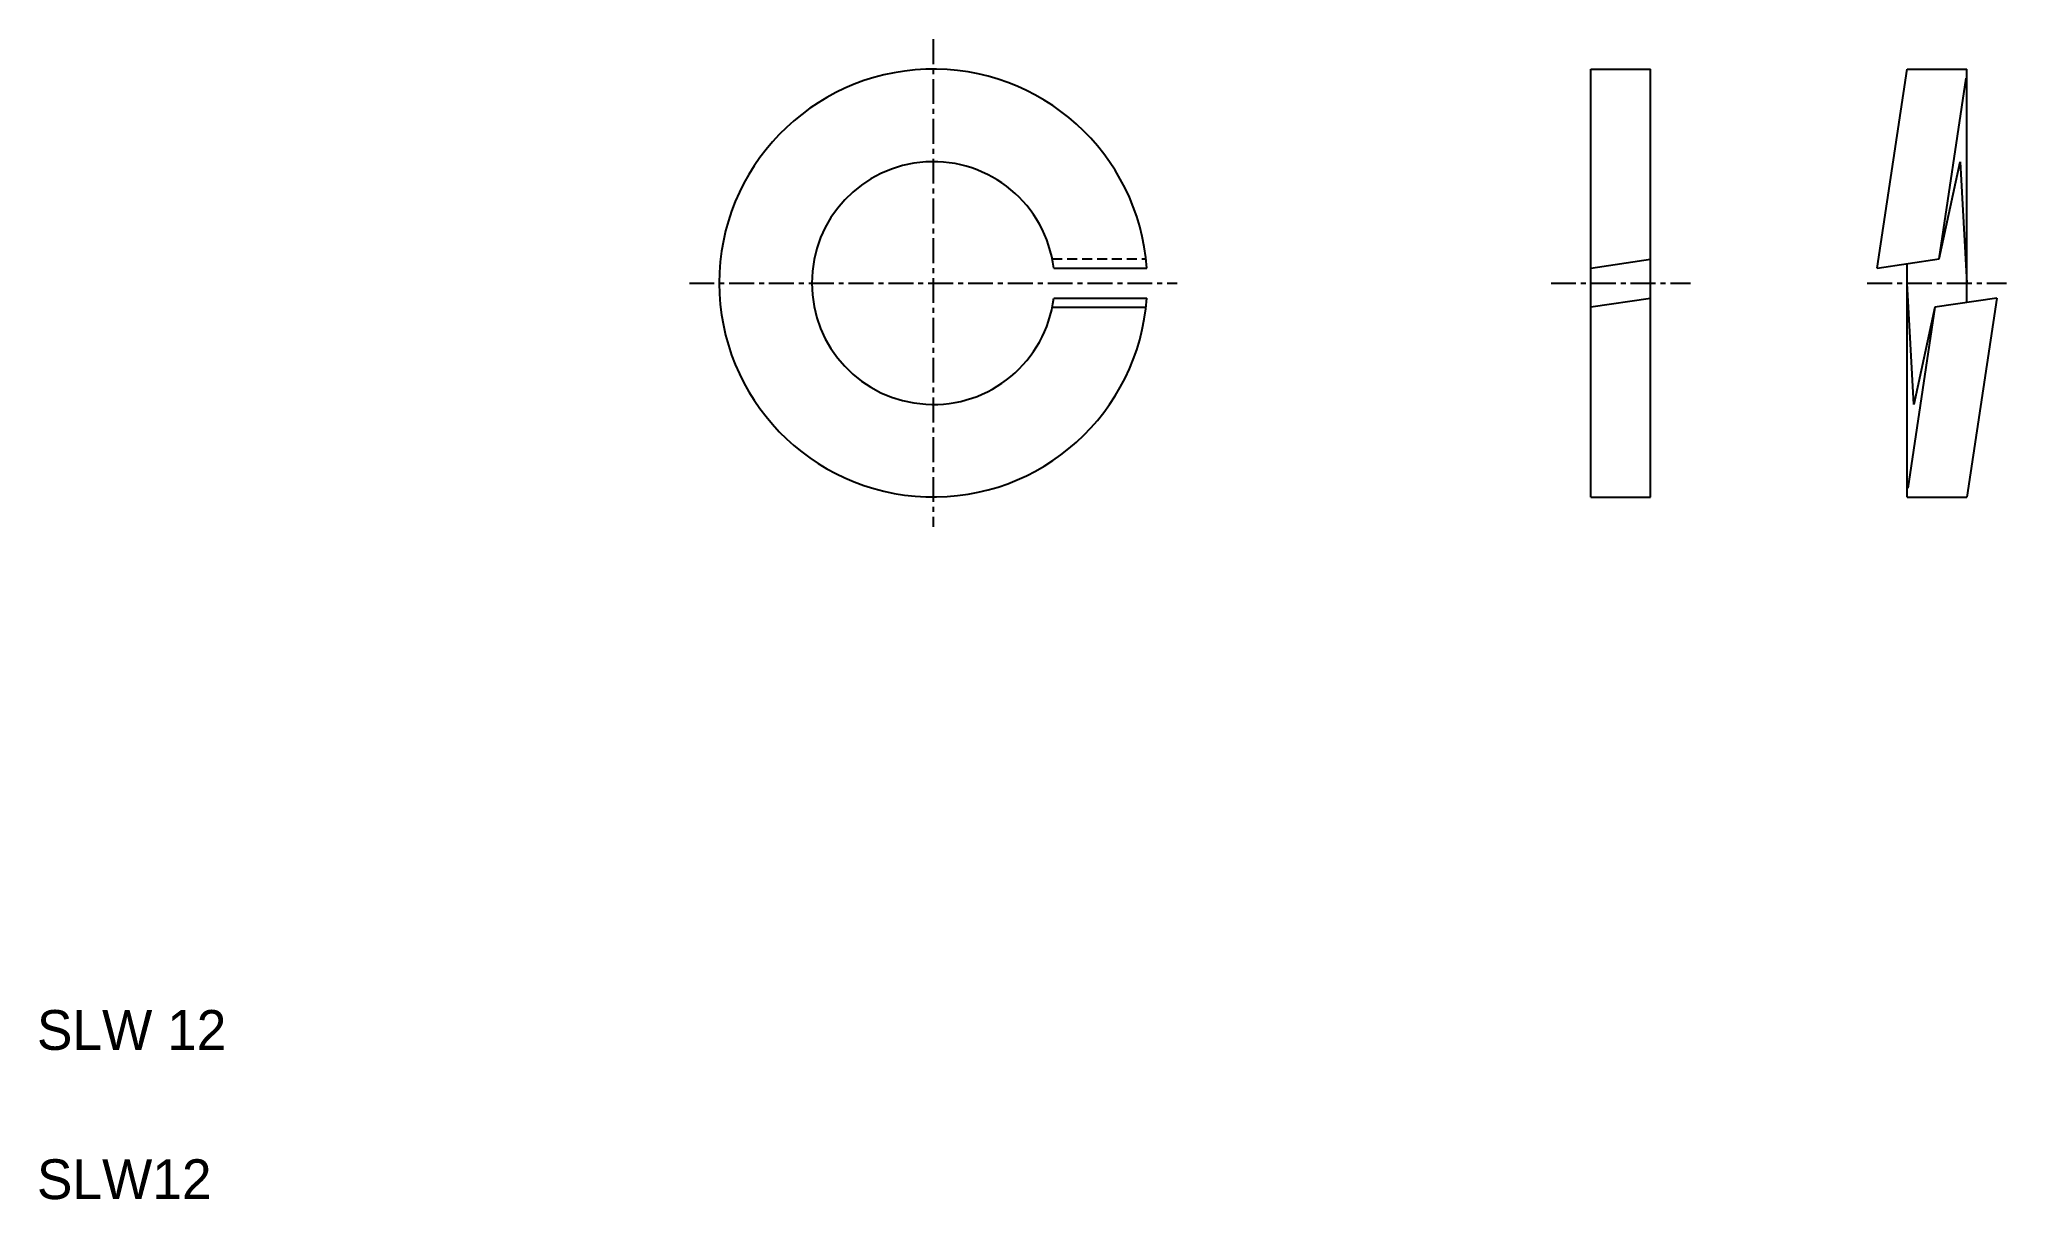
# Model space of a CAD drawing. Extents: x 5.1 to 103.9, y 5 to 63.3.
import ezdxf

# ---------------------------------------------------------------- set-up
doc = ezdxf.new("R2010")
doc.units = 0
doc.linetypes.add('CENTER', pattern=[2, 1.25, -0.25, 0.25, -0.25])
doc.linetypes.add('DASHED', pattern=[0.75, 0.5, -0.25])
doc.layers.get('0').update_dxf_attribs({"linetype": 'CONTINUOUS'})
doc.layers.add('CENTER', color=1, linetype='CENTER')

msp = doc.modelspace()

# ---------------------------------------------------------------- linework, layer by layer
at = {"color": 7, "linetype": 'CONTINUOUS'}
for p, q in [((83.046, 40.282), (83.046, 61.782)), ((83.046, 61.782), (86.046, 61.782)), ((86.046, 40.282), (86.046, 61.782)), ((97.431, 51.782), (98.931, 61.782)), ((98.931, 61.782), (101.931, 61.782)), ((100.534, 52.247), (101.897, 61.337)), ((101.931, 50.057), (101.931, 61.782)), ((98.181, 56.782), (98.181, 56.782)), ((100.534, 52.247), (101.599, 57.132)), ((101.599, 57.132), (101.931, 51.032)), ((97.806, 54.282), (97.806, 54.282)), ((56.072, 51.782), (60.742, 51.782)), ((83.046, 51.788), (86.046, 52.238)), ((97.431, 51.782), (100.534, 52.247)), ((98.931, 40.282), (98.931, 52.007)), ((99.263, 44.932), (98.931, 51.032)), ((55.995, 49.816), (60.699, 49.816)), ((56.072, 50.282), (60.742, 50.282)), ((86.046, 50.265), (83.046, 49.815)), ((100.327, 49.816), (98.964, 40.727)), ((100.327, 49.816), (99.263, 44.932)), ((103.431, 50.282), (100.327, 49.816)), ((103.431, 50.282), (101.931, 40.282)), ((83.046, 40.282), (86.046, 40.282)), ((98.931, 40.282), (101.931, 40.282))]:
    msp.add_line(p, q, dxfattribs=at)
at = {"color": 3, "linetype": 'DASHED'}
msp.add_line((55.995, 52.247), (60.699, 52.247), dxfattribs=at)
at = {"color": 7, "linetype": 'CONTINUOUS'}
for radius, start, end in [(10.75, 4.00063, 355.99938), (6.1, 7.06243, 352.93757)]:
    msp.add_arc((50.018, 51.032), radius, start, end, dxfattribs=at)
at = {"layer": 'CENTER', "color": 1, "linetype": 'CENTER'}
for p, q in [((50.018, 63.282), (50.018, 38.782)), ((37.768, 51.032), (62.268, 51.032)), ((81.046, 51.032), (88.046, 51.032)), ((96.931, 51.032), (103.931, 51.032))]:
    msp.add_line(p, q, dxfattribs=at)

# ---------------------------------------------------------------- texts
at = {"color": 7, "linetype": 'CONTINUOUS'}
for s, p in [('SLW 12', (5, 12.5)), ('SLW12', (5, 5))]:
    msp.add_text(s, height=2, dxfattribs=at).set_placement(p)

doc.saveas('drawing.dxf')
